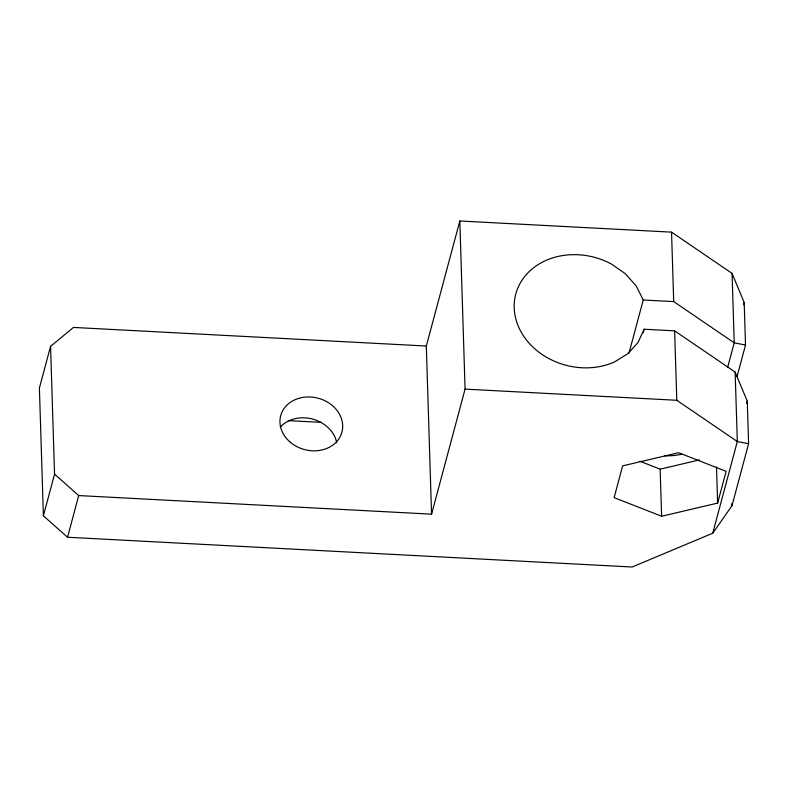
<?xml version="1.0" encoding="UTF-8"?>
<svg xmlns="http://www.w3.org/2000/svg" width="788" height="788" viewBox="0 0 788 788"><rect width="100%" height="100%" fill="white"/><g stroke="black" fill="none" stroke-linecap="round" stroke-linejoin="round"><path stroke-width="1.18" d="M737.046 376.644L745.517 345.036L744.187 302.494L732.062 273.387L671.543 232.145L459.828 220.985L426.318 346.031L73.461 327.424L50.57 346.356L39.4 388.041L43.389 515.825L67.541 537.239L632.114 567.015L712.736 533.22L731.973 505.768L748.6 443.723L747.27 401.181L735.145 372.074L674.626 330.842L644.151 329.236L637.994 342.514L627.888 353.654L614.532 361.919A66.556 55.82 15 0 1 514.2 307.783A66.556 55.82 15 0 1 611.478 264.069L625.396 273.761L636.231 286.014L643.235 299.992L628.982 353.201M43.389 515.825L54.559 474.14L50.57 346.356M67.541 537.239L78.711 495.563L54.559 474.14M78.711 495.563L431.568 514.17L465.078 389.124L459.828 220.985M643.195 332.782L644.151 329.236M743.557 304.838L744.187 302.494M727.61 367.523L734.229 342.829L732.062 273.387M717.632 503.089L726.142 471.322L678.645 452.716L622.638 465.866L614.128 497.632L661.625 516.248L717.632 503.089L716.499 466.88M746.64 403.525L747.27 401.181M712.736 533.22L737.312 441.526L735.145 372.074M639.797 461.187L660.157 469.165L699.478 459.926M643.235 299.992L673.71 301.597L734.229 342.829L745.517 345.036M465.078 389.124L676.793 400.284L737.312 441.526L748.6 443.723M288.408 420.644L321.337 422.378M731.904 503.335L731.973 505.768M671.543 232.145L673.71 301.597M674.626 330.842L676.793 400.284M660.157 469.165L661.625 516.248M426.318 346.031L431.568 514.17M681.659 454.193A34.859 18.41 -1.8 0 1 664.875 455.789M280.351 427.047A31.697 26.575 15 0 1 313.053 419.186A31.697 26.575 15 0 1 336.732 442.866M289.738 441.753A31.697 26.575 15 0 0 341.844 432.454A31.697 26.575 15 0 0 302.395 397.487A31.697 26.575 15 0 0 289.738 441.753"/></g></svg>
